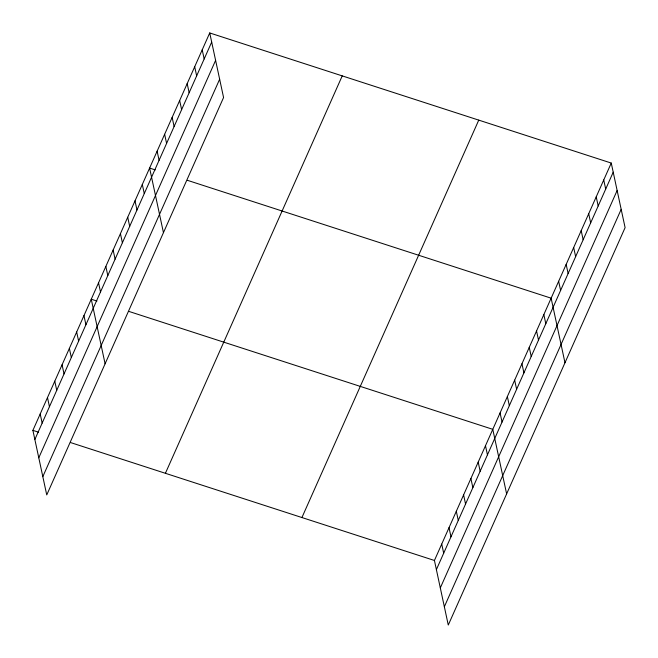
<?xml version="1.0" encoding="UTF-8"?>
<svg xmlns="http://www.w3.org/2000/svg" width="658" height="658" viewBox="0 0 658 658"><rect width="100%" height="100%" fill="white"/><g stroke="black" fill="none" stroke-linecap="round" stroke-linejoin="round"><path stroke-width="0.99" d="M209.729 32.949L223.572 97.524L46.743 494.939L32.9 430.365L209.729 32.949L611.257 163.061L625.1 227.635L448.271 625.051L434.428 560.476L611.257 163.061M34.858 439.495L211.687 42.079M38.781 457.787L215.61 60.372M42.819 476.639L219.649 79.223M165.405 473.299L342.234 75.884M301.923 517.542L478.753 120.126M436.386 569.606L613.215 172.19M440.309 587.907L617.138 190.491M444.347 606.758L621.177 209.343M155.288 169.912L149.605 168.07L163.447 232.644M187.464 180.333L551.133 298.181L564.975 362.755M96.932 301.06L91.256 299.217L105.099 363.792M129.108 311.481L492.784 429.329L506.627 493.903M32.9 430.365L38.575 432.199M70.76 442.628L434.428 560.476M603.74 179.955L605.697 189.085M596.222 196.841L598.18 205.97M588.713 213.735L590.67 222.865M581.195 230.621L583.153 239.751M573.677 247.515L575.635 256.645M566.168 264.401L568.125 273.531M558.65 281.295L560.608 290.425M543.845 314.573L545.795 323.703M536.55 330.974L538.507 340.096M529.254 347.366L531.212 356.496M521.959 363.759L523.916 372.889M514.663 380.151L516.62 389.281M507.367 396.544L509.325 405.673M500.08 412.936L502.038 422.066M485.489 445.721L487.446 454.851M478.193 462.113L480.151 471.243M470.898 478.514L472.855 487.636M463.602 494.906L465.56 504.036M456.315 511.299L458.272 520.429M449.019 527.691L450.977 536.821M441.724 544.084L443.681 553.214M202.212 49.835L204.169 58.965M194.694 66.729L196.652 75.859M187.185 83.615L189.142 92.745M179.667 100.51L181.624 109.639M172.149 117.395L174.107 126.525M164.64 134.29L166.589 143.419M157.122 151.175L159.08 160.305M142.309 184.462L144.267 193.592M135.013 200.855L136.971 209.984M127.726 217.247L129.684 226.377M120.43 233.639L122.388 242.769M113.135 250.032L115.092 259.162M105.839 266.432L107.797 275.554M98.544 282.825L100.501 291.955M83.961 315.61L85.918 324.739M76.665 332.002L78.623 341.132M69.37 348.395L71.327 357.524M62.074 364.787L64.032 373.917M54.778 381.179L56.736 390.309M47.491 397.572L49.449 406.702M40.196 413.972L42.153 423.094"/></g></svg>
